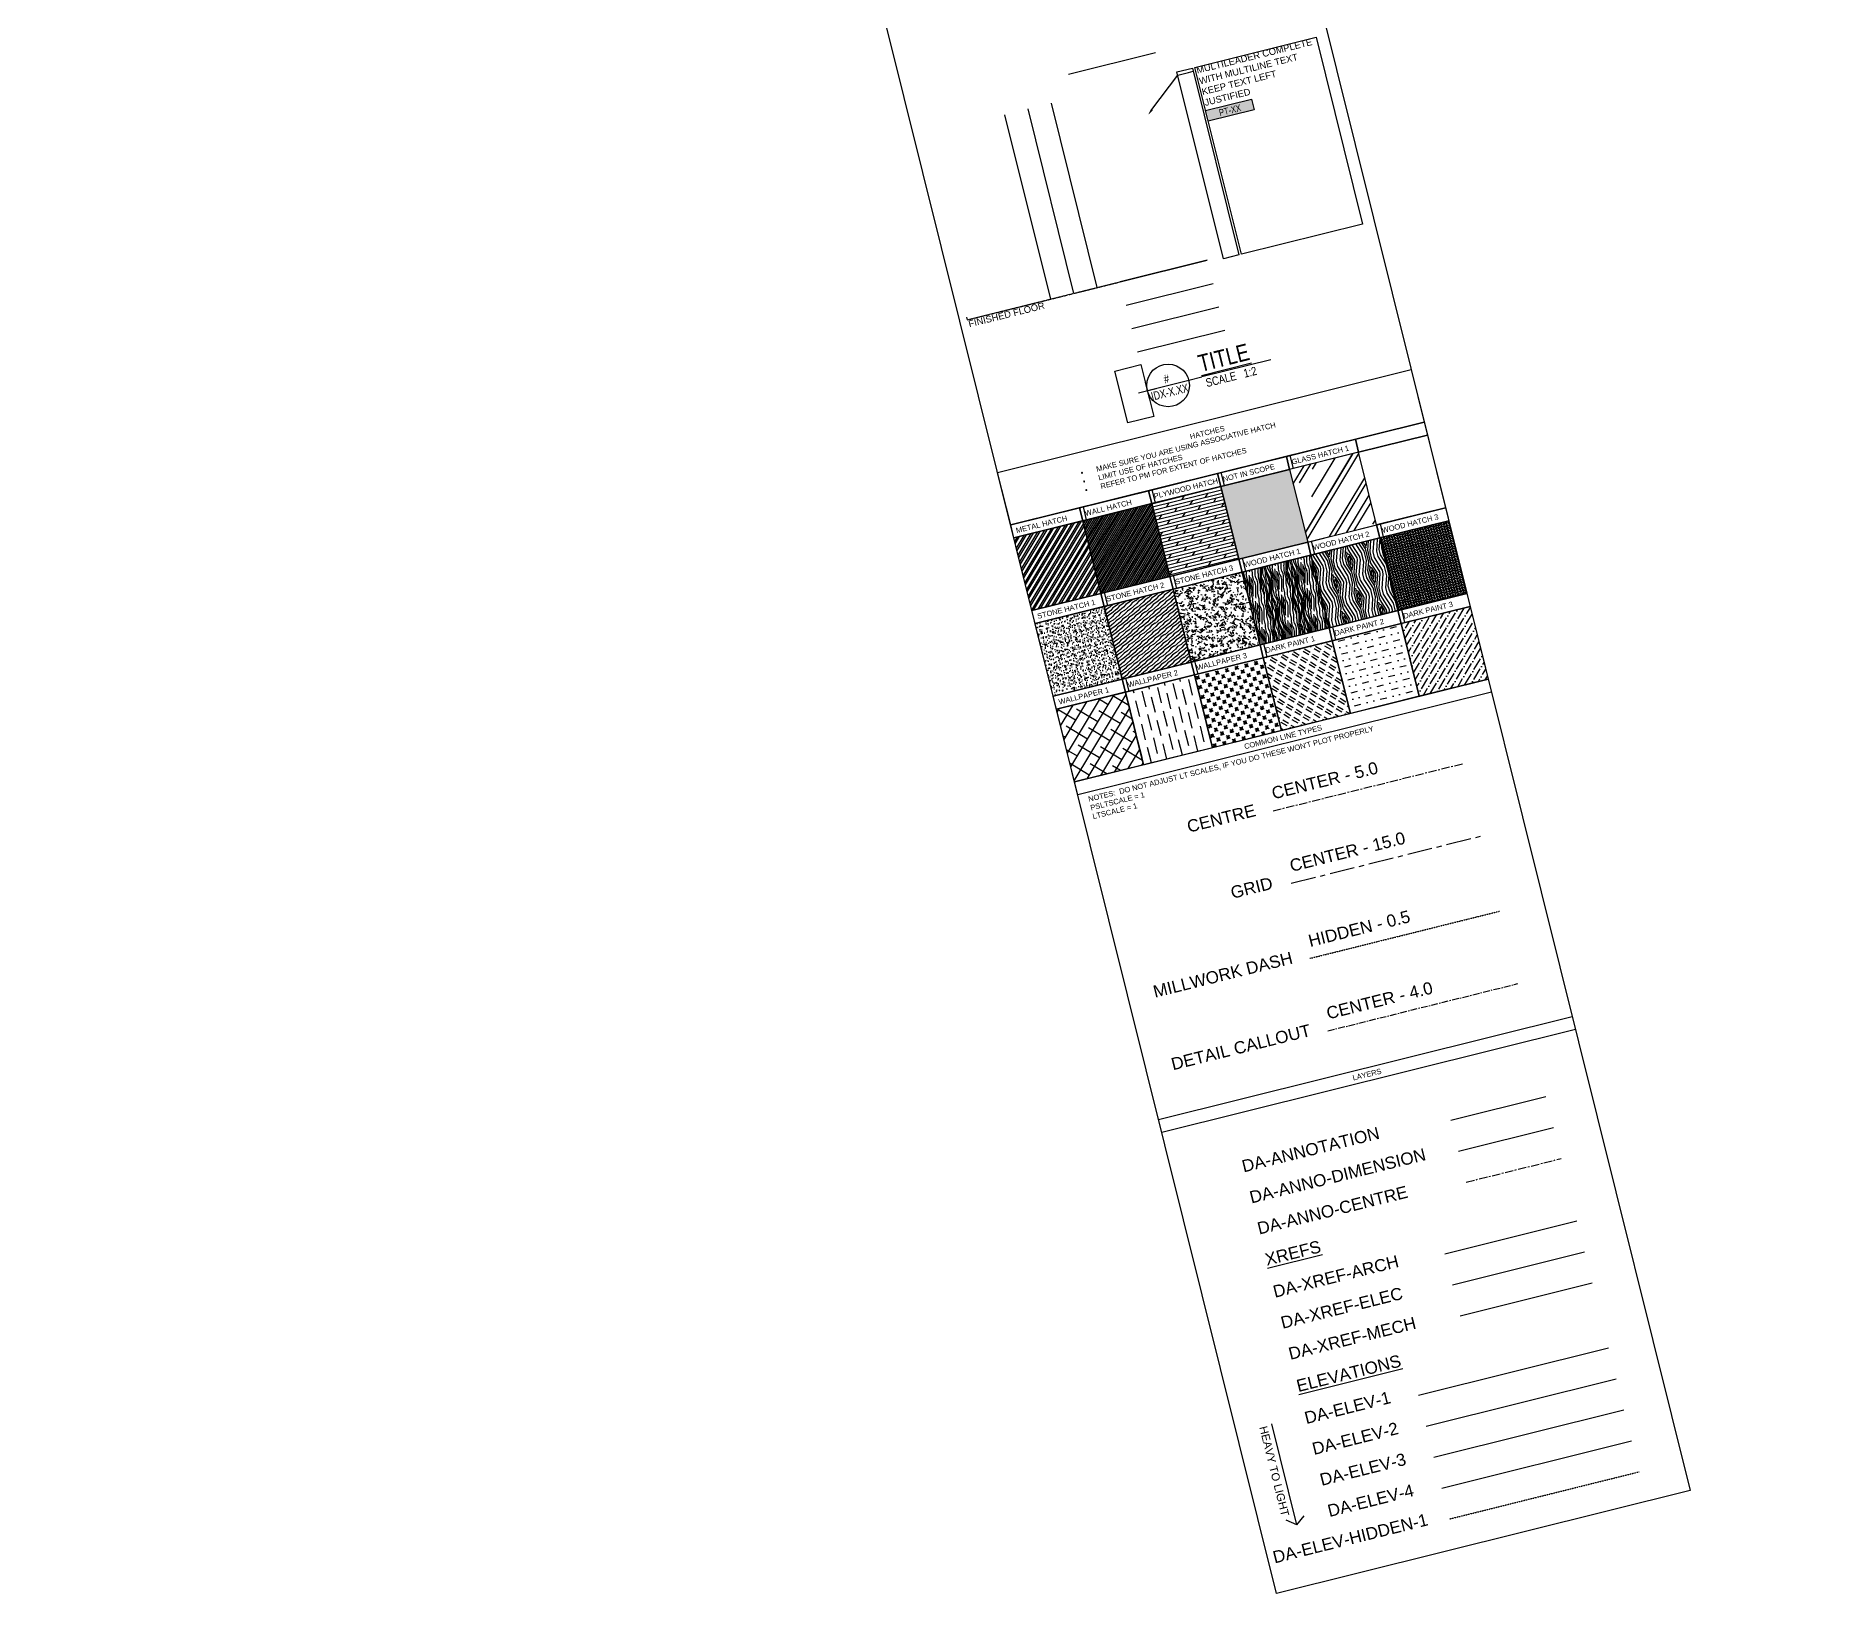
# Model space of a CAD drawing. Header units: inches. Extents: x 122939 to 389145, y 29603 to 574065.
# Drawn here: x 167105 to 168445, y 542933 to 544115 of the extents above; entities that cross this region are included whole.
import ezdxf
from ezdxf import colors
from ezdxf.entities.mleader import LeaderData, LeaderLine
from ezdxf.enums import TextEntityAlignment as Align
from ezdxf.math import Vec2, Vec3

# ---------------------------------------------------------------- set-up
doc = ezdxf.new("R2010")
doc.units = ezdxf.units.IN
doc.header["$MEASUREMENT"] = 0
for name, pattern in [('CENTER', [2, 1.25, -0.25, 0.25, -0.25]), ('CENTERX2', [4, 2.5, -0.5, 0.5, -0.5]), ('HIDDEN', [0.375, 0.25, -0.125])]:
    doc.linetypes.add(name, pattern=pattern)
for name, color, linetype in [('DA-ANNO-CENTER', 1, 'CENTER'), ('DA-ANNO-DIMENSION', 1, 'Continuous'), ('DA-ANNO-GRIDLINE', 1, 'CENTERX2'), ('DA-ANNOTATION', 2, 'Continuous'), ('DA-ELEV-1', 6, 'Continuous'), ('DA-ELEV-2', 3, 'Continuous'), ('DA-ELEV-3', 1, 'Continuous'), ('DA-ELEV-4', 8, 'Continuous'), ('DA-ELEV-6', 6, 'Continuous'), ('DA-ELEV-HATCH', 8, 'Continuous'), ('DA-ELEV-HIDDEN-1', 1, 'HIDDEN'), ('DA-TITLEBLOCK', 3, 'Continuous'), ('DA-XREF-ARCH', 7, 'Continuous'), ('DA-XREF-ELEC', 7, 'Continuous'), ('DA-XREF-MECH', 7, 'Continuous')]:
    doc.layers.add(name, color=color, linetype=linetype)
doc.styles.add('ARIAL', font='arial.ttf')
doc.styles.add('DA-NOTE', font='arial.ttf', dxfattribs={"height": 1})
doc.styles.add('DA-NOTE_0.80', font='arial.ttf', dxfattribs={"width": 0.8, "height": 1})
doc.styles.add('DA-notes', font='arial.ttf')

# ---------------------------------------------------------------- blocks, each defined once
blk = doc.blocks.new('*U465')
at = {"layer": 'DA-ANNOTATION', "linetype": 'HIDDEN', "ltscale": 0.5}
for p, q in [((-58.89, 71.25), (0, 71.25)), ((-58.89, 0), (0, 0))]:
    blk.add_line(p, q, dxfattribs=at)
at = {"layer": 'DA-ELEV-1'}
blk.add_lwpolyline([(0, 71.25), (33.62, 71.25), (33.62, 0), (0, 0)], close=True, dxfattribs=at)
at = {"layer": 'Defpoints', "ltscale": 15}
for p, q in [((-0.67, -42), (0.67, -42)), ((0, -41.38), (0, -42.62))]:
    blk.add_line(p, q, dxfattribs=at)
at = {"layer": 'Defpoints', "color": 251, "ltscale": 15, "true_color": 0x636466}
for points in [[(0, 80.25), (33.62, 80.25)], [(-27, 71.25), (-27, 0)], [(-18, 71.25), (-18, 0)], [(-9, 71.25), (-9, 0)], [(-58.89, 0), (-58.89, 0.97)], [(-39.97, 0), (0, 0)], [(0, -9), (33.62, -9)], [(0, -18), (33.62, -18)], [(0, -27), (33.62, -27)]]:
    blk.add_lwpolyline(points, dxfattribs=at)
at = {"layer": 'DA-ANNOTATION', "char_height": 2.5, "attachment_point": 1, "style": 'DA-NOTE'}
for s, width, insert in [('FINISHED CEILING', 2930.3507, (-58.89, 70.75)), ('\\pxql;FINISHED FLOOR', 2699.1556, (-58.89, -0.5))]:
    blk.add_mtext_dynamic_manual_height_columns(s, width=width, gutter_width=0, heights=[809.85], dxfattribs=dict(at, insert=insert))
blk = doc.blocks.new('*U479')
at = {"layer": 'DA-ANNOTATION', "linetype": 'HIDDEN', "ltscale": 0.5}
blk.add_line((-59, 0), (0, 0), dxfattribs=at)
at = {"layer": 'DA-ELEV-1'}
blk.add_lwpolyline([(0, 0), (33.62, 0), (33.62, 0), (0, 0)], close=True, dxfattribs=at)
at = {"layer": 'DA-ELEV-6'}
blk.add_lwpolyline([(0, 0), (33.62, 0), (33.62, 0), (0, 0)], close=True, dxfattribs=at)
at = {"layer": 'Defpoints', "ltscale": 15}
for p, q in [((0, -38.89), (0, -45.11)), ((-3.36, -42), (3.36, -42))]:
    blk.add_line(p, q, dxfattribs=at)
at = {"layer": 'Defpoints', "color": 251, "ltscale": 15, "true_color": 0x636466}
for points in [[(0, 80.25), (33.62, 80.25)], [(-27, 71.25), (-27, 0)], [(-18, 71.25), (-18, 0)], [(-9, 71.25), (-9, 0)], [(-59, 0), (-59, 1)], [(0, -9), (33.62, -9)], [(0, -18), (33.62, -18)], [(0, -27), (33.62, -27)]]:
    blk.add_lwpolyline(points, dxfattribs=at)
at = {"layer": 'DA-ANNOTATION', "insert": (-59, -0.41), "char_height": 2.5, "attachment_point": 1, "style": 'DA-NOTE'}
blk.add_mtext_dynamic_manual_height_columns('\\pxql;FINISHED FLOOR', width=2699.1556, gutter_width=0, heights=[809.85], dxfattribs=at)
blk = doc.blocks.new('*U452')
at = {"transparency": 16777216}
h = blk.add_hatch(color=254, dxfattribs=at)
h.dxf.hatch_style = 1
h.paths.add_polyline_path([(-0.3399, 0.1524), (0.3399, 0.1524), (0.3399, 0.0101), (-0.3399, 0.0101)])
blk.add_lwpolyline([(-0.35, 0.1625), (0.35, 0.1625), (0.35, 0), (-0.35, 0)], close=True, dxfattribs=at)
at = {"layer": 'DA-ANNOTATION', "transparency": 16777216, "style": 'DA-NOTE_0.80', "width": 0.8}
blk.add_attdef('FINISHTAG', text='', height=0.1, dxfattribs=at).set_placement((0, 0.08125), align=Align.MIDDLE_CENTER)
blk = doc.blocks.new('*U464')
at = {"layer": 'Defpoints', "color": 251, "true_color": 0x636466}
for points in [[(1200, -7221), (600, -7221), (600, 0), (1200, 0)], [(1293, 0), (5975, 0), (5975, -7221), (1293, -7221)]]:
    blk.add_lwpolyline(points, close=True, dxfattribs=at)
blk = doc.blocks.new('*U488')
for p, q in [((0.394, -0.394), (1.024, -0.394)), ((1.024, -0.394), (1.224, -0.394)), ((2.274, -0.394), (1.224, -0.394))]:
    blk.add_line(p, q)
blk.add_circle((0.709, -0.394), 0.315)
at = {"layer": 'Defpoints', "color": 8}
blk.add_lwpolyline([(0, 0), (0.394, 0), (0.394, -0.787), (0, -0.787)], close=True, dxfattribs=at)
at = {"insert": (1.26, -0.433), "char_height": 0.125, "attachment_point": 1, "style": 'DA-NOTE_0.80'}
blk.add_mtext_dynamic_manual_height_columns('SCALE   1:2', width=2.32283, gutter_width=30, heights=[0], dxfattribs=at)
at = {"style": 'DA-NOTE_0.80', "width": 0.8}
blk.add_attdef('VIEWPORT', text='', height=0.125, dxfattribs=at).set_placement((0.709, -0.394), align=Align.BOTTOM_CENTER)
blk.add_attdef('TITLE', text='', height=0.25, dxfattribs=at).set_placement((1.224, -0.394), align=Align.BOTTOM_LEFT)
at = {"style": 'DA-NOTE_0.80', "width": 0.75}
blk.add_attdef('SHEET', text='', height=0.125, dxfattribs=at).set_placement((0.709, -0.433), align=Align.TOP_CENTER)

msp = doc.modelspace()

# ---------------------------------------------------------------- hatches: boundary and pattern name
at = {"layer": 'DA-ELEV-HATCH', "transparency": 33554687}
h = msp.add_hatch(dxfattribs=at)
h.set_pattern_fill('AR-RROOF', color=256, scale=20, angle=58.971423)
h.set_pattern_definition([(58.9714, (172248.313, 543105.734), (5.54228, 48.01336), [300, -40, 100, -20]), (58.9714, (172253.455, 543133.682), (-33.10312, -3.42682), [60, -6.6, 120, -15]), (58.97142, (172238.9, 543123.066), (42.125817, 96.02591), [160, -28, 80, -20])])
h.paths.add_polyline_path([(168109.815, 543747.841), (168096.251, 543802.361), (168044.574, 543789.504), (168058.138, 543734.984)])
at = {"layer": 'DA-ELEV-HATCH', "transparency": 33554483}
h = msp.add_hatch(color=256, dxfattribs=at)
h.dxf.hatch_style = 1
h.paths.add_polyline_path([(167992.896, 543776.647), (168044.574, 543789.504), (168058.138, 543734.984), (168006.461, 543722.127)])
h = msp.add_hatch(dxfattribs=at)
h.set_pattern_fill('DOLMIT', color=256, scale=10, angle=13.971423)
h.set_pattern_definition([(13.971423, (166950.5893, 538199.9782), (-0.6035948, 2.4260407), []), (58.97142, (166950.589, 538199.978), (-6.059271, 3.644892), [3.535534, -7.071068])])
h.paths.add_polyline_path([(167941.219, 543763.79), (167992.896, 543776.647), (168006.461, 543722.127), (167954.784, 543709.27)])
at = {"layer": 'DA-ELEV-HATCH'}
h = msp.add_hatch(dxfattribs=at)
h.set_pattern_fill('ANSI31', color=256, scale=10, angle=13.971423)
h.set_pattern_definition([(58.971423, (166950.5893, 538199.9782), (-1.0711379, 0.6443319), [])])
h.paths.add_polyline_path([(167889.542, 543750.933), (167941.219, 543763.79), (167954.784, 543709.27), (167903.107, 543696.413)])
h = msp.add_hatch(dxfattribs=at)
h.set_pattern_fill('ANSI32', color=256, scale=10, angle=13.971423)
h.set_pattern_definition([(58.97142, (166950.5893, 538199.978), (-3.2134137, 1.9329957), []), (58.97142, (166952.3048, 538200.405), (-3.2134137, 1.9329957), [])])
h.paths.add_polyline_path([(167837.865, 543738.076), (167889.542, 543750.933), (167903.107, 543696.413), (167851.43, 543683.556)])
at = {"layer": 'DA-ELEV-HATCH', "transparency": 33554687}
h = msp.add_hatch(dxfattribs=at)
h.set_pattern_fill('PLYWOOD', color=256, scale=20, angle=103.971423, pattern_type=2)
h.set_pattern_definition([(103.971423, (172236.2943, 543154.0398), (-1.9408325, -0.4828758), [20]), (148.971423, (172236.2943, 543154.0398), (-0.48287585, 1.94083253), [2.8284271, -2.8284271]), (58.971423, (172236.2943, 543154.0398), (-0.48287585, 1.94083253), [2.8284271, -2.8284271])])
h.paths.add_polyline_path([(168112.23, 543738.137), (168163.907, 543750.994), (168177.471, 543696.474), (168125.794, 543683.617)])
h = msp.add_hatch(dxfattribs=at)
h.set_pattern_fill('LEGNO2', color=256, scale=20, angle=58.971423, pattern_type=2)
h.set_pattern_definition([(58.9714, (172237.5, 543157.983), (-6.8289, 27.44752), [1, -19]), (148.9714, (172235.625, 543168.446), (-27.44752, -6.8289), [2, -18]), (103.97142, (172235.277, 543163.988), (-17.138206, 10.30931), [1.414, -4.242, 1.414, -2.828, 9.9, -8.48627]), (103.97142, (172237.841, 543156.61), (-17.138206, 10.30931), [1.4142, -2.8284, 1.4142, -22.62747]), (103.97142, (172239.735, 543163.64), (-17.138206, 10.30931), [1.4142, -26.87007]), (103.97142, (172241.623, 543164.838), (-17.138206, 10.30931), [1.4142, -26.87007]), (103.97142, (172238.363, 543163.298), (-17.138206, 10.30931), [1.4142, -26.87007]), (103.97142, (172236.99, 543162.957), (-17.138206, 10.30931), [2.8284, -25.45587]), (103.97142, (172226.714, 543174.974), (-17.138206, 10.30931), [2.8284, -25.45587]), (103.97142, (172235.103, 543161.759), (-17.138206, 10.30931), [5.6568, -22.62747]), (103.97142, (172233.73, 543161.417), (-17.138206, 10.30931), [5.6568, -22.62747]), (103.97142, (172235.29, 543175.65), (-17.138206, 10.30931), [5.6568, -22.62747]), (103.97142, (172231.501, 543161.591), (-17.138206, 10.30931), [4.24264, -24.04163]), (103.97142, (172226.868, 543159.71), (-17.138206, 10.30931), [4.24264, -24.04163]), (103.97142, (172229.613, 543160.393), (-17.138206, 10.30931), [4.24264, -24.04163]), (103.97142, (172231.173, 543174.625), (-17.138206, 10.30931), [7.07107, -21.2132]), (103.97142, (172229.285, 543173.427), (-17.138206, 10.30931), [7.07107, -21.2132]), (103.97142, (172234.6, 543172.564), (-17.138206, 10.30931), [9.899495, -18.38478]), (85.53647, (172236.816, 543160.728), (10.30931, 17.138206), [2.23607, -42.48529]), (85.53647, (172233.737, 543167.248), (10.30931, 17.138206), [2.23607, -42.48529]), (85.53647, (172234.935, 543165.36), (10.30931, 17.138206), [2.23607, -42.48529]), (85.53647, (172238.015, 543158.84), (10.30931, 17.138206), [4.47214, -40.24922]), (85.53647, (172232.364, 543166.907), (10.30931, 17.138206), [6.7082, -38.01316]), (85.53647, (172230.477, 543165.708), (10.30931, 17.138206), [8.94427, -35.77709]), (85.53647, (172228.589, 543164.51), (10.30931, 17.138206), [8.94427, -35.77709]), (85.53647, (172221.901, 543165.032), (10.30931, 17.138206), [8.94427, -35.77709]), (85.53647, (172223.615, 543164.001), (10.30931, 17.138206), [11.18034, -33.54102]), (85.53647, (172225.844, 543163.827), (10.30931, 17.138206), [11.18034, -33.54102]), (122.40637, (172236.3075, 543165.702), (-17.138206, 10.30931), [2.23607, -42.48529]), (122.40637, (172236.475, 543162.1), (-17.138206, 10.30931), [2.23607, -42.48529]), (122.40637, (172237.499, 543157.983), (-17.138206, 10.30931), [4.47214, -40.24922]), (122.40637, (172238.021, 543164.671), (-17.138206, 10.30931), [4.47214, -40.24922]), (122.40637, (172237.325, 543155.754), (-17.138206, 10.30931), [6.7082, -38.01316]), (122.40637, (172236.294, 543154.04), (-17.138206, 10.30931), [8.94427, -35.77709]), (122.40637, (172244.716, 543169.98), (-17.138206, 10.30931), [8.94427, -35.77709]), (122.40637, (172239.394, 543165.012), (-17.138206, 10.30931), [8.94427, -35.77709]), (122.40637, (172243.169, 543167.409), (-17.138206, 10.30931), [11.18034, -33.54102]), (122.40637, (172241.282, 543166.211), (-17.138206, 10.30931), [11.18034, -33.54102])])
h.paths.add_polyline_path([(168060.552, 543725.28), (168112.23, 543738.137), (168125.794, 543683.617), (168074.117, 543670.76)])
h = msp.add_hatch(dxfattribs=at)
h.set_pattern_fill('TEXTURED', color=256, scale=20, angle=13.971423, pattern_type=2)
h.set_pattern_definition([(13.97142, (172247.95, 543166.833), (4.869807, 16.87498), [0.8, -13.4, 0.6, -5.8, 1.2, -14.2]), (18.97142, (172237.478, 543171.647), (3.888835, 16.986964), [1.6, -13.4, 1.2, -5.8, 2.4, -14.2]), (23.9714, (172242.283, 543173.872), (0.62643, 19.758734), [1.4, -3.4, 1.8, -10.6, 1, -13.2]), (28.97142, (172238.355, 543174.75), (0.026905, 18.532115), [2.8, -3.4, 3, -10.6, 2.2, -13.2]), (33.97142, (172241.888, 543167.179), (5.078022, 16.44426), [1.6, -11, 1.4, -8.2, 1, -6.4]), (38.97142, (172245.281, 543165.138), (6.156994, 16.556915), [2.2, -11, 2.8, -8.2, 2.4, -6.4]), (43.97142, (172247.806, 543167.415), (-5.51047, 16.082124), [1, -6.6, 0.8, -9.8, 0.6, -13]), (48.97142, (172240.81, 543158.255), (-3.3464, 19.61432), [2.2, -6.6, 1.6, -9.8, 1.2, -13]), (53.97142, (172241.309, 543170.333), (-1.293672, 14.542572), [0.8, -8.8, 0.6, -5.6, 1.6, -10.2]), (58.97142, (172243.047, 543163.346), (-8.72597, 18.085834), [1.6, -8.8, 1.2, -5.6, 3, -10.2]), (63.97142, (172245.959, 543164.07), (-8.985923, 13.958983), [0.4, -7.4, 1, -12.2, 1.2, -6.2]), (73.97142, (172246.203, 543165.573), (-10.036117, 12.871533), [1, -8.2, 0.4, -9.6, 0.8, -7.4]), (78.97142, (172239.216, 543163.835), (-9.742405, 19.014877), [2.2, -8.2, 0.8, -9.6, 1.6, -7.4]), (83.97142, (172244.647, 543162.713), (-10.579472, 12.178455), [0.6, -3.8, 1.2, -6.4, 0.8, -8.8]), (88.9714, (172238.095, 543159.228), (-18.79948, 11.3393), [1.2, -3.8, 2.4, -6.4, 1.6, -8.8]), (93.97142, (172242.769, 543174.406), (-16.144315, 7.29939), [1.4, -8.8, 0.6, -10.4, 1.2, -9.8]), (98.97142, (172247.992, 543160.866), (-18.497044, 5.58385), [2.8, -8.8, 1.2, -10.4, 2.4, -9.8]), (103.9714, (172246.01, 543166.35), (-18.86597, 2.93177), [1.2, -6.2, 0.8, -12.2, 0.4, -12.4]), (108.9714, (172237.284, 543171.598), (-21.39039, 8.08524), [2.4, -6.2, 0.8, -12.2, 0.8, -12.4]), (113.97142, (172241.407, 543171.594), (-18.37861, 5.398776), [1.4, -7.8, 1.2, -6.4, 1.4, -14.6]), (118.97142, (172244.032, 543175.956), (-18.779206, 3.77643), [2.8, -7.8, 2.4, -6.4, 2.8, -14.6]), (123.97142, (172242.801, 543160.193), (-16.870037, 1.414866), [1.6, -5.2, 0.8, -10.6, 1.2, -11.6]), (128.97142, (172253.282, 543162.8), (-16.929155, -0.06084), [3, -5.2, 1.6, -10.6, 2.4, -11.6]), (133.97142, (172236.982, 543161.218), (-19.00326, -2.770587), [1, -13.4, 1.2, -6.2, 1.4, -8.2]), (138.97142, (172238.294, 543163.4), (-21.228945, -4.59259), [2.2, -13.4, 2.4, -6.2, 2.8, -8.2]), (143.97142, (172242.314, 543158.011), (-19.203803, 0.118038), [0.6, -4.4, 0.8, -8.6, 1.6, -11.2]), (148.97142, (172243.626, 543160.192), (-21.61129, -2.170734), [1.2, -4.4, 1.6, -8.6, 3, -11.2]), (153.97142, (172232.628, 543172.089), (-13.720815, -5.763613), [1.2, -7.2, 1.4, -6.2, 0.8, -8.4]), (158.97142, (172243.434, 543161.793), (-13.81217, -8.61765), [2.4, -7.2, 2.8, -6.2, 1.6, -8.4]), (163.97142, (172252.89, 543159.405), (-11.30718, -11.1098), [0.8, -5.6, 1.6, -12.4, 1.4, -11.4]), (168.97142, (172248.487, 543169.645), (-15.59614, -11.02), [1.6, -5.6, 3, -12.4, 2.8, -11.4]), (173.97142, (172237.376, 543167.087), (-12.77644, -14.33745), [1.2, -8.4, 1, -7.6, 0.8, -12.2]), (178.97142, (172237.368, 543159.665), (-13.310254, -17.16383), [2.4, -8.4, 2.2, -7.6, 1.6, -12.2]), (183.97142, (172239.7, 543162.719), (-11.228783, -14.4123), [1.8, -6.6, 1.2, -9, 1.6, -8.8]), (188.97142, (172246.26, 543173.625), (-9.36855, -18.89207), [2.2, -6.6, 2.4, -9, 2.6, -8.8])])
h.paths.add_polyline_path([(167957.198, 543699.566), (168008.875, 543712.423), (168022.44, 543657.903), (167970.763, 543645.046)])
h = msp.add_hatch(dxfattribs=at)
h.set_pattern_fill('LEGNO1', color=256, scale=20, angle=103.971423, pattern_type=2)
h.set_pattern_definition([(103.9714, (172236.294, 543154.04), (-19.40833, -4.82876), [4, -6, 2, -8]), (103.9714, (172232.429, 543167.505), (-19.40833, -4.82876), [4, -16]), (103.9714, (172231.941, 543165.323), (-19.40833, -4.82876), [2, -18]), (103.9714, (172234.112, 543154.527), (-19.40833, -4.82876), [1, -14, 1, -4]), (103.9714, (172231.452, 543161.079), (-19.40833, -4.82876), [4, -6, 1, -9]), (103.9714, (172232.174, 543156.106), (-19.40833, -4.82876), [3, -17]), (103.9714, (172230.481, 543160.837), (-19.40833, -4.82876), [6, -14]), (103.9714, (172231.445, 543154.894), (-19.40833, -4.82876), [4, -16]), (103.9714, (172229.028, 543162.537), (-19.40833, -4.82876), [10, -10]), (103.9714, (172229.506, 543156.473), (-19.40833, -4.82876), [2, -6, 4, -8]), (103.9714, (172225.64, 543169.938), (-19.40833, -4.82876), [4, -16]), (103.9714, (172226.121, 543165.936), (-19.40833, -4.82876), [2, -18]), (103.9714, (172226.602, 543161.933), (-19.40833, -4.82876), [2, -18]), (103.9714, (172228.531, 543152.108), (-19.40833, -4.82876), [4, -16]), (103.9714, (172225.631, 543161.692), (-19.40833, -4.82876), [4, -16]), (103.9714, (172224.66, 543161.45), (-19.40833, -4.82876), [4, -4, 4, -8]), (103.9714, (172224.656, 543157.327), (-19.40833, -4.82876), [2, -10, 4, -4]), (103.9714, (172223.205, 543161.088), (-19.40833, -4.82876), [6, -14]), (103.9714, (172222.235, 543160.847), (-19.40833, -4.82876), [4, -16]), (103.9714, (172223.681, 543152.963), (-19.40833, -4.82876), [6, -8, 2, -4]), (103.9714, (172222.71, 543152.721), (-19.40833, -4.82876), [10, -10]), (103.9714, (172219.328, 543164.246), (-19.40833, -4.82876), [2, -18]), (103.9714, (172220.292, 543158.302), (-19.40833, -4.82876), [4, -16]), (103.9714, (172220.772, 543154.3), (-19.40833, -4.82876), [2, -8, 2, -8]), (103.9714, (172220.77, 543152.238), (-19.40833, -4.82876), [2, -6, 4, -8]), (103.9714, (172219.32, 543156), (-19.40833, -4.82876), [2, -10, 2, -6]), (103.9714, (172217.868, 543159.76), (-19.40833, -4.82876), [6, -14]), (103.9714, (172218.83, 543151.756), (-19.40833, -4.82876), [4, -16]), (103.9714, (172215.93, 543161.339), (-19.40833, -4.82876), [2, -18]), (103.9714, (172214.479, 543165.1), (-19.40833, -4.82876), [2, -18]), (118.00767, (172231.4586, 543167.2635), (-4.8287585, 19.4083253), [2.06, -80.40211]), (118.00767, (172226.609, 543168.118), (-4.8287585, 19.4083253), [2.06, -80.40211]), (118.00767, (172215.4467, 543163.28), (-4.8287585, 19.4083253), [2.06, -80.40211]), (118.00767, (172224.1735, 543159.268), (-4.8287585, 19.4083253), [2.06, -80.40211]), (118.00767, (172220.2965, 543162.4254), (-4.8287585, 19.4083253), [2.06, -80.40211]), (118.00767, (172221.269, 543164.7284), (-4.8287585, 19.4083253), [2.06, -80.40211]), (118.00767, (172220.287, 543154.179), (-4.8287585, 19.4083253), [2.06, -80.40211]), (118.00767, (172219.326, 543162.184), (-4.8287585, 19.4083253), [2.06, -80.40211]), (118.00767, (172225.6384, 543167.8764), (-4.8287585, 19.4083253), [4.12, -78.34211]), (118.00767, (172224.6657, 543165.5734), (-4.8287585, 19.4083253), [4.12, -78.34211]), (118.00767, (172223.6952, 543165.332), (-4.8287585, 19.4083253), [4.12, -78.34211]), (269.93518, (172231.4516, 543161.079), (4.8287585, -19.4083253), [2.06, -4.12, 2.06, -74.22211]), (269.93518, (172229.506, 543156.473), (4.8287585, -19.4083253), [2.06, -80.40211]), (269.93518, (172220.7723, 543154.3), (4.8287585, -19.4083253), [4.12, -78.34211]), (298.00767, (172232.429, 543167.505), (4.8287585, -19.4083253), [2.06, -80.40211]), (89.93518, (172231.463, 543171.3866), (-4.8287585, 19.4083253), [2.06, -80.40211]), (89.93518, (172226.119, 543163.874), (-4.8287585, 19.4083253), [2.06, -80.40211]), (89.93518, (172221.7567, 543166.9107), (-4.8287585, 19.4083253), [2.06, -80.40211]), (89.93518, (172222.2326, 543158.785), (-4.8287585, 19.4083253), [2.06, -80.40211]), (89.93518, (172220.2895, 543156.241), (-4.8287585, 19.4083253), [2.06, -80.40211]), (89.93518, (172218.836, 543157.94), (-4.8287585, 19.4083253), [2.06, -80.40211]), (89.93518, (172222.2326, 543158.785), (-4.8287585, 19.4083253), [2.06, -80.40211]), (89.93518, (172217.8727, 543163.8834), (-4.8287585, 19.4083253), [8.24, -74.22211]), (89.93518, (172233.8706, 543155.498), (-4.8287585, 19.4083253), [8.24, -74.22211]), (89.93518, (172231.932, 543157.0765), (-4.8287585, 19.4083253), [8.24, -74.22211]), (89.93518, (172230.479, 543158.776), (-4.8287585, 19.4083253), [2.06, -4.12, 4.12, -72.16211]), (89.93518, (172229.023, 543158.4137), (-4.8287585, 19.4083253), [4.12, -4.12, 4.12, -70.10211]), (89.93518, (172227.5653, 543155.99), (-4.8287585, 19.4083253), [8.24, -74.22211]), (89.93518, (172226.5925, 543153.687), (-4.8287585, 19.4083253), [8.24, -74.22211]), (89.93518, (172225.622, 543153.4456), (-4.8287585, 19.4083253), [8.24, -74.22211]), (89.93518, (172216.4195, 543165.583), (-4.8287585, 19.4083253), [2.06, -80.40211]), (89.93519, (172213.9957, 543167.0407), (-4.828762, 19.4083244), [4.12, -78.34211]), (89.93519, (172217.8634, 543155.637), (-4.828762, 19.4083244), [4.12, -78.34211]), (89.93518, (172235.3286, 543157.9215), (-4.828759, 19.408325), [8.24, -74.22211]), (89.93518, (172218.8455, 543166.1864), (-4.828759, 19.408325), [6.18, -76.28211]), (89.93518, (172219.8182, 543168.4894), (-4.828759, 19.408325), [12.36, -70.10211])])
h.paths.add_polyline_path([(168008.875, 543712.423), (168060.552, 543725.28), (168074.117, 543670.76), (168022.44, 543657.903)])
h = msp.add_hatch(dxfattribs=at)
h.set_pattern_fill('LEGNO4', color=256, scale=5, angle=13.971423, pattern_type=2)
h.set_pattern_definition([(230.841323, (172237.028, 543159.3748), (12.14186421, 13.325732), [2.5, -22.5]), (220.536523, (172240.3014, 543158.6435), (-3.644886, -6.0592763), [5.59017, -5.59017]), (212.406323, (172240.905, 543156.2174), (-8.4969771, -7.26645334), [3.16228, -12.64911])])
h.paths.add_polyline_path([(167905.521, 543686.709), (167957.198, 543699.566), (167970.763, 543645.046), (167919.086, 543632.188)])
at = {"layer": 'DA-ELEV-HATCH'}
h = msp.add_hatch(dxfattribs=at)
h.set_pattern_fill('AR-CONC', color=256, scale=0.8, angle=13.971423)
h.set_pattern_definition([(63.97142, (166950.5893, 538199.978), (5.6895335, 0.898225), [0.6, -6.6]), (8.97142, (166950.5893, 538199.978), (-2.530034, 5.571517), [0.48, -5.28]), (114.42287, (166951.0635, 538200.053), (3.1594995, 6.469742), [0.5099215, -5.609137]), (60.15562, (166950.203, 538201.531), (8.605048, 0.776399), [0.9, -9.9]), (110.60706, (166950.92, 538201.5955), (5.374576, 9.367707), [0.764883, -8.41371]), (5.15559, (166950.203, 538201.531), (5.374576, 9.367707), [0.72, -7.92]), (34.97142, (166951.076, 538201.336), (5.4116463, -1.9727354), [0.6, -6.6]), (339.97142, (166951.076, 538201.336), (0.4883075, 6.0995436), [0.48, -5.28]), (85.42287, (166951.527, 538201.1714), (5.8999537, 4.126808), [0.5099215, -5.609137]), (51.471423, (166950.5893, 538199.9782), (-0.5485846, 2.6078517), [0, -5.216, 0, -5.36, 0, -5.3]), (21.471423, (166950.5893, 538199.9782), (1.2804881, 3.570068), [0, -3.056, 0, -5.096, 0, -2.02]), (341.471423, (166948.8581, 538199.5474), (4.1878046, 0.8559789), [0, -2, 0, -6.24, 0, -8.28]), (331.47142, (166948.0818, 538199.3543), (4.3341136, 1.903574), [0, -2.6, 0, -4.144, 0, -5.88])])
h.paths.add_polyline_path([(167853.844, 543673.851), (167905.521, 543686.709), (167919.086, 543632.188), (167867.408, 543619.331)])
at = {"layer": 'DA-ELEV-HATCH', "transparency": 33554687}
h = msp.add_hatch(dxfattribs=at)
h.set_pattern_fill('ANSI36', color=256, scale=30, angle=13.971423)
h.set_pattern_definition([(58.97142, (172236.2943, 543154.04), (0.169329, 7.5564697), [9.375, -1.875, 0, -1.875])])
h.paths.add_polyline_path([(168128.208, 543673.913), (168179.886, 543686.77), (168193.45, 543632.25), (168141.773, 543619.393)])
h = msp.add_hatch(dxfattribs=at)
h.set_pattern_fill('MUDST', color=256, scale=20, angle=13.971423)
h.set_pattern_definition([(13.97142, (172236.2943, 543154.04), (8.496973, 7.2664606), [5, -5, 0, -5, 0, -5])])
h.paths.add_polyline_path([(168076.531, 543661.056), (168128.208, 543673.913), (168141.773, 543619.393), (168090.096, 543606.536)])
h = msp.add_hatch(dxfattribs=at)
h.set_pattern_fill('GEOL3', color=256, scale=20, angle=13.971423, pattern_type=2)
h.set_pattern_definition([(148.97142, (172236.2943, 543154.04), (-8.234255, -2.048669), [5, -2.5]), (148.97142, (172237.315, 543155.7364), (-8.234255, -2.048669), [5, -2.5])])
h.paths.add_polyline_path([(168024.854, 543648.199), (168076.531, 543661.056), (168090.096, 543606.536), (168038.419, 543593.679)])
h = msp.add_hatch(dxfattribs=at)
h.set_pattern_fill('AR-TILE24', color=256, scale=10, angle=13.971423, pattern_type=2)
h.set_pattern_definition([(13.97142, (172235.9925, 543155.253), (2.7336688, 4.5444532), [2.5, -5]), (58.97142, (172236.2943, 543154.04), (-1.810784, 7.278121), [3.5355, -1.7677]), (103.97142, (172237.5074, 543154.3416), (-4.5444532, 2.7336688), [2.5, -5]), (148.97142, (172238.7204, 543154.6434), (-7.278121, -1.810784), [3.5355, -1.7677])])
h.paths.add_polyline_path([(167973.177, 543635.342), (168024.854, 543648.199), (168038.419, 543593.679), (167986.742, 543580.821)])
h = msp.add_hatch(dxfattribs=at)
h.set_pattern_fill('RIGID', color=256, scale=6, angle=13.971423, pattern_type=2)
h.set_pattern_definition([(283.97142, (172242.117, 543155.488), (11.644995, 2.897255), [12, -6]), (103.97142, (172243.593, 543174.405), (-11.644995, -2.897255), [12, -6])])
h.paths.add_polyline_path([(167921.5, 543622.484), (167973.177, 543635.342), (167986.742, 543580.821), (167935.064, 543567.964)])
at = {"layer": 'DA-ELEV-HATCH'}
h = msp.add_hatch(dxfattribs=at)
h.set_pattern_fill('ANSI38', color=256, scale=60, angle=13.971423)
h.set_pattern_definition([(58.97142, (172236.294, 543154.04), (-6.426827, 3.865991), []), (148.97142, (172236.294, 543154.04), (-16.719646, 1.305156), [18.75, -11.25])])
h.paths.add_polyline_path([(167869.823, 543609.627), (167921.5, 543622.484), (167935.064, 543567.964), (167883.387, 543555.107)])

# ---------------------------------------------------------------- linework, layer by layer
for q in [(168031.14, 543073.834, 0), (168055.436, 543004.905, 0), (168041.975, 543001.556, 0)]:
    msp.add_line((168049.988, 542998.076, 0), q)
at = {"color": 7, "elevation": 0}
for points in [[(167546.291, 544910.007), (167856.353, 544987.15), (168344.824, 543023.828), (168034.762, 542946.685)], [(167825.64, 543787.214), (168135.702, 543864.357), (168145.513, 543824.923), (167835.451, 543747.78)], [(167835.451, 543747.78), (168145.513, 543824.923), (168147.928, 543815.219), (167837.865, 543738.076)], [(167851.43, 543683.556), (168161.492, 543760.699), (168163.907, 543750.994), (167853.844, 543673.851)], [(167867.408, 543619.331), (168177.471, 543696.474), (168179.886, 543686.77), (167869.823, 543609.627)], [(167883.387, 543555.107), (168193.45, 543632.25), (168195.864, 543622.546), (167885.802, 543545.403)], [(167946.335, 543302.099), (168256.398, 543379.242), (168258.812, 543369.538), (167948.75, 543292.395)]]:
    msp.add_lwpolyline(points, close=True, dxfattribs=at)
at = {"elevation": 0}
for points in [[(168147.928, 543815.219), (168096.251, 543802.361), (168093.836, 543812.066), (168145.513, 543824.923)], [(168096.251, 543802.361), (168044.574, 543789.504), (168042.159, 543799.208), (168093.836, 543812.066)], [(168096.251, 543802.361), (168147.928, 543815.219), (168161.492, 543760.699), (168109.815, 543747.841)], [(168044.574, 543789.504), (167992.896, 543776.647), (167990.482, 543786.351), (168042.159, 543799.208)], [(167992.896, 543776.647), (167941.219, 543763.79), (167938.805, 543773.494), (167990.482, 543786.351)], [(167992.896, 543776.647), (168044.574, 543789.504), (168058.138, 543734.984), (168006.461, 543722.127)], [(167992.896, 543776.647), (168044.574, 543789.504), (168058.138, 543734.984), (168006.461, 543722.127)], [(167941.219, 543763.79), (167889.542, 543750.933), (167887.128, 543760.637), (167938.805, 543773.494)], [(167941.219, 543763.79), (167992.896, 543776.647), (168006.461, 543722.127), (167954.784, 543709.27)], [(167889.542, 543750.933), (167837.865, 543738.076), (167835.451, 543747.78), (167887.128, 543760.637)], [(167889.542, 543750.933), (167941.219, 543763.79), (167954.784, 543709.27), (167903.107, 543696.413)], [(168163.907, 543750.994), (168112.23, 543738.137), (168109.815, 543747.841), (168161.492, 543760.699)], [(167837.865, 543738.076), (167889.542, 543750.933), (167903.107, 543696.413), (167851.43, 543683.556)], [(168112.23, 543738.137), (168060.552, 543725.28), (168058.138, 543734.984), (168109.815, 543747.841)], [(168112.23, 543738.137), (168163.907, 543750.994), (168177.471, 543696.474), (168125.794, 543683.617)], [(168060.552, 543725.28), (168008.875, 543712.423), (168006.461, 543722.127), (168058.138, 543734.984)], [(168060.552, 543725.28), (168112.23, 543738.137), (168125.794, 543683.617), (168074.117, 543670.76)], [(168008.875, 543712.423), (167957.198, 543699.566), (167954.784, 543709.27), (168006.461, 543722.127)], [(167957.198, 543699.566), (168008.875, 543712.423), (168022.44, 543657.903), (167970.763, 543645.046)], [(168008.875, 543712.423), (168060.552, 543725.28), (168074.117, 543670.76), (168022.44, 543657.903)], [(167957.198, 543699.566), (167905.521, 543686.709), (167903.107, 543696.413), (167954.784, 543709.27)], [(167905.521, 543686.709), (167957.198, 543699.566), (167970.763, 543645.046), (167919.086, 543632.188)], [(167905.521, 543686.709), (167853.844, 543673.851), (167851.43, 543683.556), (167903.107, 543696.413)], [(167853.844, 543673.851), (167905.521, 543686.709), (167919.086, 543632.188), (167867.408, 543619.331)], [(168179.886, 543686.77), (168128.208, 543673.913), (168125.794, 543683.617), (168177.471, 543696.474)], [(168128.208, 543673.913), (168179.886, 543686.77), (168193.45, 543632.25), (168141.773, 543619.393)], [(168128.208, 543673.913), (168076.531, 543661.056), (168074.117, 543670.76), (168125.794, 543683.617)], [(168076.531, 543661.056), (168128.208, 543673.913), (168141.773, 543619.393), (168090.096, 543606.536)], [(168076.531, 543661.056), (168024.854, 543648.199), (168022.44, 543657.903), (168074.117, 543670.76)], [(168024.854, 543648.199), (168076.531, 543661.056), (168090.096, 543606.536), (168038.419, 543593.679)], [(168024.854, 543648.199), (167973.177, 543635.342), (167970.763, 543645.046), (168022.44, 543657.903)], [(167973.177, 543635.342), (168024.854, 543648.199), (168038.419, 543593.679), (167986.742, 543580.821)], [(167921.5, 543622.484), (167869.823, 543609.627), (167867.408, 543619.331), (167919.086, 543632.188)], [(167973.177, 543635.342), (167921.5, 543622.484), (167919.086, 543632.188), (167970.763, 543645.046)], [(167921.5, 543622.484), (167973.177, 543635.342), (167986.742, 543580.821), (167935.064, 543567.964)], [(167869.823, 543609.627), (167921.5, 543622.484), (167935.064, 543567.964), (167883.387, 543555.107)]]:
    msp.add_lwpolyline(points, close=True, dxfattribs=at)
at = {"layer": 'DA-ANNO-CENTER', "ltscale": 5}
for p, q in [((168032.239, 543533.486, 0), (168174.5, 543568.881, 0)), ((168177.037, 543255.092, 0), (168248.167, 543272.789, 0))]:
    msp.add_line(p, q, dxfattribs=at)
at = {"layer": 'DA-ANNO-DIMENSION'}
msp.add_line((168171.242, 543278.382, 0), (168242.373, 543296.079, 0), dxfattribs=at)
at = {"layer": 'DA-ANNO-GRIDLINE', "linetype": 'CENTER', "ltscale": 15}
msp.add_line((168045.76, 543479.143, 0), (168188.021, 543514.537, 0), dxfattribs=at)
at = {"layer": 'DA-ANNOTATION', "color": 5, "linetype": 'CENTER', "ltscale": 4}
msp.add_line((168073.284, 543368.516, 0), (168215.545, 543403.91, 0), dxfattribs=at)
at = {"layer": 'DA-ANNOTATION'}
msp.add_line((168165.448, 543301.672, 0), (168236.578, 543319.369, 0), dxfattribs=at)
at = {"layer": 'DA-ELEV-1'}
msp.add_line((168141.244, 543095.363, 0), (168283.505, 543130.757, 0), dxfattribs=at)
at = {"layer": 'DA-ELEV-2'}
msp.add_line((168147.005, 543072.206, 0), (168289.266, 543107.6, 0), dxfattribs=at)
at = {"layer": 'DA-ELEV-3'}
msp.add_line((168152.785, 543048.974, 0), (168295.046, 543084.368, 0), dxfattribs=at)
at = {"layer": 'DA-ELEV-4'}
msp.add_line((168158.58, 543025.684, 0), (168300.841, 543061.078, 0), dxfattribs=at)
at = {"layer": 'DA-ELEV-HIDDEN-1', "linetype": 'HIDDEN', "ltscale": 0.5}
for p, q in [((168059.763, 543422.859, 0), (168202.024, 543458.253, 0)), ((168164.34, 543002.53, 0), (168306.601, 543037.925, 0))]:
    msp.add_line(p, q, dxfattribs=at)
at = {"layer": 'DA-XREF-ARCH'}
msp.add_line((168160.93, 543201.451, 0), (168259.796, 543226.049, 0), dxfattribs=at)
at = {"layer": 'DA-XREF-ELEC'}
msp.add_line((168166.723, 543178.167, 0), (168265.589, 543202.765, 0), dxfattribs=at)
at = {"layer": 'DA-XREF-MECH', "ltscale": 0.5}
msp.add_line((168172.516, 543154.883, 0), (168271.382, 543179.481, 0), dxfattribs=at)
at = {"layer": 'Defpoints'}
for p, q in [((168047.368, 543790.2, 0), (168044.954, 543799.904, 0)), ((167995.691, 543777.342, 0), (167993.277, 543787.047, 0)), ((167995.691, 543777.342, 0), (167993.277, 543787.047, 0)), ((167944.014, 543764.485, 0), (167941.6, 543774.189, 0)), ((167892.337, 543751.628, 0), (167889.923, 543761.332, 0)), ((168115.024, 543738.833, 0), (168112.61, 543748.537, 0)), ((168063.347, 543725.975, 0), (168060.933, 543735.68, 0)), ((168011.67, 543713.118, 0), (168009.256, 543722.822, 0)), ((167959.993, 543700.261, 0), (167957.579, 543709.965, 0)), ((167908.316, 543687.404, 0), (167905.902, 543697.108, 0)), ((168131.003, 543674.608, 0), (168128.589, 543684.313, 0)), ((168079.326, 543661.751, 0), (168076.912, 543671.455, 0)), ((167975.972, 543636.037, 0), (167973.558, 543645.741, 0)), ((168027.649, 543648.894, 0), (168025.235, 543658.598, 0)), ((167924.295, 543623.18, 0), (167921.88, 543632.884, 0))]:
    msp.add_line(p, q, dxfattribs=at)

# ---------------------------------------------------------------- block references
at = {"xscale": 2, "yscale": 2, "zscale": 2, "rotation": 13.97142328298568}
for name, p in [('*U465', (167845.121, 544221.444, 0)), ('*U479', (167917.607, 543930.1, 0))]:
    msp.add_blockref(name, p, dxfattribs=at)
at = {"layer": 'DA-ANNOTATION', "xscale": 50.8, "yscale": 50.8, "zscale": 50.8, "rotation": 13.97142328298568}
msp.add_blockref('*U452', (168000.837, 544054.747, 0), dxfattribs=at).add_auto_attribs({'FINISHTAG': 'PT-XX'})
at = {"layer": 'DA-TITLEBLOCK', "xscale": 50.8, "yscale": 50.8, "zscale": 50.8, "rotation": 13.97142328298568}
msp.add_blockref('*U488', (167913.651, 543863.165, 0), dxfattribs=at).add_auto_attribs({'VIEWPORT': '#', 'SHEET': 'IDX-X.XX', 'TITLE': '%%uTITLE'})
at = {"layer": 'Defpoints', "xscale": 0.02000000000000001, "yscale": 0.02000000000000001, "zscale": 0.02000000000000001, "rotation": 13.97142328298568}
msp.add_blockref('*U464', (167948.445, 544084.618, 0), dxfattribs=at)

# ---------------------------------------------------------------- texts
at = {"color": 0, "style": 'ARIAL'}
msp.add_text('IDX-X.XX   1:5', height=2198.08558, rotation=13.971423, dxfattribs=at).set_placement((163391.278, 536532.898, 0))
at = {"color": 7, "char_height": 4, "rotation": 13.971423, "style": 'ARIAL'}
for s, width, insert, attachment_point in [('HATCHES \\P\\pxi-3,l3,ql,t3;{\\fSymbol|b0|i0|c2|p18;·^I}MAKE SURE YOU ARE USING ASSOCIATIVE HATCH\\P{\\fSymbol|b0|i0|c2|p18;·^I}LIMIT USE OF HATCHES\\P{\\fSymbol|b0|i0|c2|p18;·^I}REFER TO PM FOR EXTENT OF HATCHES', 198.7638, (167982.329, 543819.123, 0), 2), ('GLASS HATCH 1', 78.61872, (168045.703, 543796.892, 0), 1), ('NOT IN SCOPE', 78.61872, (167994.026, 543784.035, 0), 1), ('PLYWOOD HATCH', 78.61872, (167942.349, 543771.178, 0), 1), ('WALL HATCH', 78.61872, (167890.672, 543758.321, 0), 1), ('METAL HATCH', 78.61872, (167838.995, 543745.463, 0), 1), ('WOOD HATCH 3', 78.61872, (168113.359, 543745.525, 0), 1), ('WOOD HATCH 2', 78.61872, (168061.682, 543732.668, 0), 1), ('WOOD HATCH 1', 78.61872, (168010.005, 543719.811, 0), 1), ('STONE HATCH 3', 78.61872, (167958.328, 543706.954, 0), 1), ('STONE HATCH 2', 78.61872, (167906.651, 543694.096, 0), 1), ('STONE HATCH 1', 78.61872, (167854.974, 543681.239, 0), 1), ('DARK PAINT 3', 78.61872, (168129.338, 543681.301, 0), 1), ('DARK PAINT 2', 78.61872, (168077.661, 543668.444, 0), 1), ('DARK PAINT 1', 78.61872, (168025.984, 543655.587, 0), 1), ('WALLPAPER 3', 78.61872, (167974.307, 543642.729, 0), 1), ('WALLPAPER 2', 78.61872, (167922.63, 543629.872, 0), 1), ('WALLPAPER 1', 78.61872, (167870.953, 543617.015, 0), 1), ('COMMON LINE TYPES', 198.7638, (168039.143, 543590.767, 0), 2), ('LAYERS', 198.7638, (168102.091, 543337.759, 0), 2)]:
    msp.add_mtext_dynamic_manual_height_columns(s, width=width, gutter_width=0.4, heights=[0], dxfattribs=dict(at, insert=insert, attachment_point=attachment_point))
at = {"color": 7, "insert": (167893.185, 543544.079, 0), "char_height": 4, "width": 312.66954, "attachment_point": 1, "rotation": 13.971423, "style": 'ARIAL'}
msp.add_mtext("NOTES:  DO NOT ADJUST LT SCALES, IF YOU DO THESE WON'T PLOT PROPERLY\\PPSLTSCALE = 1\\PLTSCALE = 1", dxfattribs=at)
at = {"char_height": 9.144, "attachment_point": 4, "rotation": 13.971423, "style": 'DA-NOTE'}
for s, insert in [('{\\LXREFS}', (168026.391, 543196.809, 0)), ('{\\LELEVATIONS}', (168049.967, 543102.05, 0))]:
    msp.add_mtext_dynamic_manual_height_columns(s, width=229.58204, gutter_width=0.657, heights=[0], dxfattribs=dict(at, insert=insert))
at = {"layer": 'DA-ANNO-CENTER', "char_height": 9.144, "attachment_point": 4, "rotation": 13.971423, "style": 'DA-NOTE'}
for s, insert in [('CENTER - 5.0', (168031.345, 543546.38, 0)), ('DA-ANNO-CENTRE', (168020.592, 543220.117, 0))]:
    msp.add_mtext_dynamic_manual_height_columns(s, width=98.85642, gutter_width=0.8, heights=[0], dxfattribs=dict(at, insert=insert))
at = {"layer": 'DA-ANNO-DIMENSION', "insert": (168014.797, 543243.407, 0), "char_height": 9.144, "attachment_point": 4, "rotation": 13.971423, "style": 'DA-NOTE'}
msp.add_mtext_dynamic_manual_height_columns('DA-ANNO-DIMENSION', width=98.85642, gutter_width=0.8, heights=[0], dxfattribs=at)
at = {"layer": 'DA-ANNO-GRIDLINE', "char_height": 9.144, "attachment_point": 4, "rotation": 13.971423, "style": 'DA-NOTE'}
for s, width, insert in [('CENTRE', 98.85642, (167967.886, 543521.424, 0)), ('CENTER - 15.0', 98.85642, (168044.866, 543492.037, 0)), ('GRID', 98.85642, (168000.589, 543471.853, 0)), ('HIDDEN - 0.5', 98.85642, (168058.869, 543435.752, 0)), ('MILLWORK DASH', 115.67559, (167942.528, 543397.64, 0)), ('CENTER - 4.0', 98.85642, (168072.39, 543381.409, 0)), ('DETAIL CALLOUT', 115.67559, (167956.049, 543343.296, 0))]:
    msp.add_mtext_dynamic_manual_height_columns(s, width=width, gutter_width=0.8, heights=[0], dxfattribs=dict(at, insert=insert))
at = {"layer": 'DA-ANNOTATION', "attachment_point": 4, "style": 'DA-NOTE'}
for s, width, insert, char_height, rotation in [('DA-ANNOTATION', 98.85642, (168009.003, 543266.697, 0), 9.144, 13.971423), ('\\pxql;HEAVY TO LIGHT', 77.93544, (168024.646, 543072.06, 0), 6, 283.971423)]:
    msp.add_mtext_dynamic_manual_height_columns(s, width=width, gutter_width=0.8, heights=[0], dxfattribs=dict(at, insert=insert, char_height=char_height, rotation=rotation))
at = {"layer": 'DA-ELEV-1', "insert": (168055.929, 543078.085, 0), "char_height": 9.144, "attachment_point": 4, "rotation": 13.971423, "style": 'DA-NOTE'}
msp.add_mtext_dynamic_manual_height_columns('DA-ELEV-1', width=98.85642, gutter_width=0.8, heights=[0], dxfattribs=at)
at = {"layer": 'DA-ELEV-2', "insert": (168061.691, 543054.928, 0), "char_height": 9.144, "attachment_point": 4, "rotation": 13.971423, "style": 'DA-NOTE'}
msp.add_mtext_dynamic_manual_height_columns('DA-ELEV-2', width=98.85642, gutter_width=0.8, heights=[0], dxfattribs=at)
at = {"layer": 'DA-ELEV-3', "insert": (168067.471, 543031.696, 0), "char_height": 9.144, "attachment_point": 4, "rotation": 13.971423, "style": 'DA-NOTE'}
msp.add_mtext_dynamic_manual_height_columns('DA-ELEV-3', width=98.85642, gutter_width=0.8, heights=[0], dxfattribs=at)
at = {"layer": 'DA-ELEV-4', "insert": (168073.265, 543008.406, 0), "char_height": 9.144, "attachment_point": 4, "rotation": 13.971423, "style": 'DA-NOTE'}
msp.add_mtext_dynamic_manual_height_columns('DA-ELEV-4', width=98.85642, gutter_width=0.8, heights=[0], dxfattribs=at)
at = {"layer": 'DA-ELEV-HIDDEN-1', "insert": (168032.202, 542973.603, 0), "char_height": 9.144, "attachment_point": 4, "rotation": 13.971423, "style": 'DA-NOTE'}
msp.add_mtext_dynamic_manual_height_columns('DA-ELEV-HIDDEN-1', width=98.85642, gutter_width=0.8, heights=[0], dxfattribs=at)
at = {"layer": 'DA-XREF-ARCH', "insert": (168032.386, 543172.713, 0), "char_height": 9.144, "attachment_point": 4, "rotation": 13.971423, "style": 'DA-NOTE'}
msp.add_mtext_dynamic_manual_height_columns('DA-XREF-ARCH', width=81.22604, gutter_width=0.657, heights=[0], dxfattribs=at)
at = {"layer": 'DA-XREF-ELEC', "insert": (168038.179, 543149.43, 0), "char_height": 9.144, "attachment_point": 4, "rotation": 13.971423, "style": 'DA-NOTE'}
msp.add_mtext_dynamic_manual_height_columns('DA-XREF-ELEC', width=81.22604, gutter_width=0.657, heights=[0], dxfattribs=at)
at = {"layer": 'DA-XREF-MECH', "insert": (168043.972, 543126.146, 0), "char_height": 9.144, "attachment_point": 4, "rotation": 13.971423, "style": 'DA-NOTE'}
msp.add_mtext_dynamic_manual_height_columns('DA-XREF-MECH', width=81.22604, gutter_width=0.657, heights=[0], dxfattribs=at)

# ---------------------------------------------------------------- leaders
at = {"layer": 'DA-ANNOTATION'}
ml = msp.add_multileader_mtext('Standard', dxfattribs=at)
ml.set_content('MULTILEADER COMPLETE WITH MULTILINE TEXT KEEP TEXT LEFT JUSTIFIED', color=256, style='DA-notes')
ml.set_leader_properties()
ml.build(insert=Vec2(0, 0))
ml.multileader.update_dxf_attribs({"dogleg_length": 295.449, "arrow_head_size": 5})
ctx = ml.context
ctx.base_point, ctx.char_height, ctx.arrow_head_size, ctx.landing_gap_size, ctx.plane_origin, ctx.plane_x_axis, ctx.plane_y_axis = Vec3(167972.339, 544087.986, 0), 5, 5, 2.5, Vec3(167962.498, 544060.014, 0), Vec3(0.97041627, 0.24143792), Vec3(-0.24143792, 0.97041627)
notes = []
notes.append((ctx, [(0, (1, 1, 0), (167968.848, 544087.118, 0), (0.97041627, 0.24143792), 3.597, [(0, [(167938.374, 544055.184, 0), (167960.694, 544085.089, 0)], 0, [])])]))
ctx.mtext.insert, ctx.mtext.text_direction, ctx.mtext.rotation, ctx.mtext.width, ctx.mtext.defined_height, ctx.mtext.flow_direction = Vec3(167974.151, 544091.057, 0), Vec3(0.97041627, 0.24143792), 0.24384734, 89.47299, 37.732, 5
for ctx, leaders in notes:
    for number, flags, end, landing, length, lines in leaders:
        leader = LeaderData()
        leader.index, (leader.has_last_leader_line, leader.has_dogleg_vector, leader.attachment_direction) = number, flags
        leader.last_leader_point, leader.dogleg_vector, leader.dogleg_length = Vec3(end), Vec3(landing), length
        for number, points, colour, breaks in lines:
            line = LeaderLine()
            line.index, line.vertices, line.color, line.breaks = number, Vec3.list(points), colors.encode_raw_color(colour), breaks
            leader.lines.append(line)
        ctx.leaders.append(leader)

doc.saveas('drawing.dxf')
